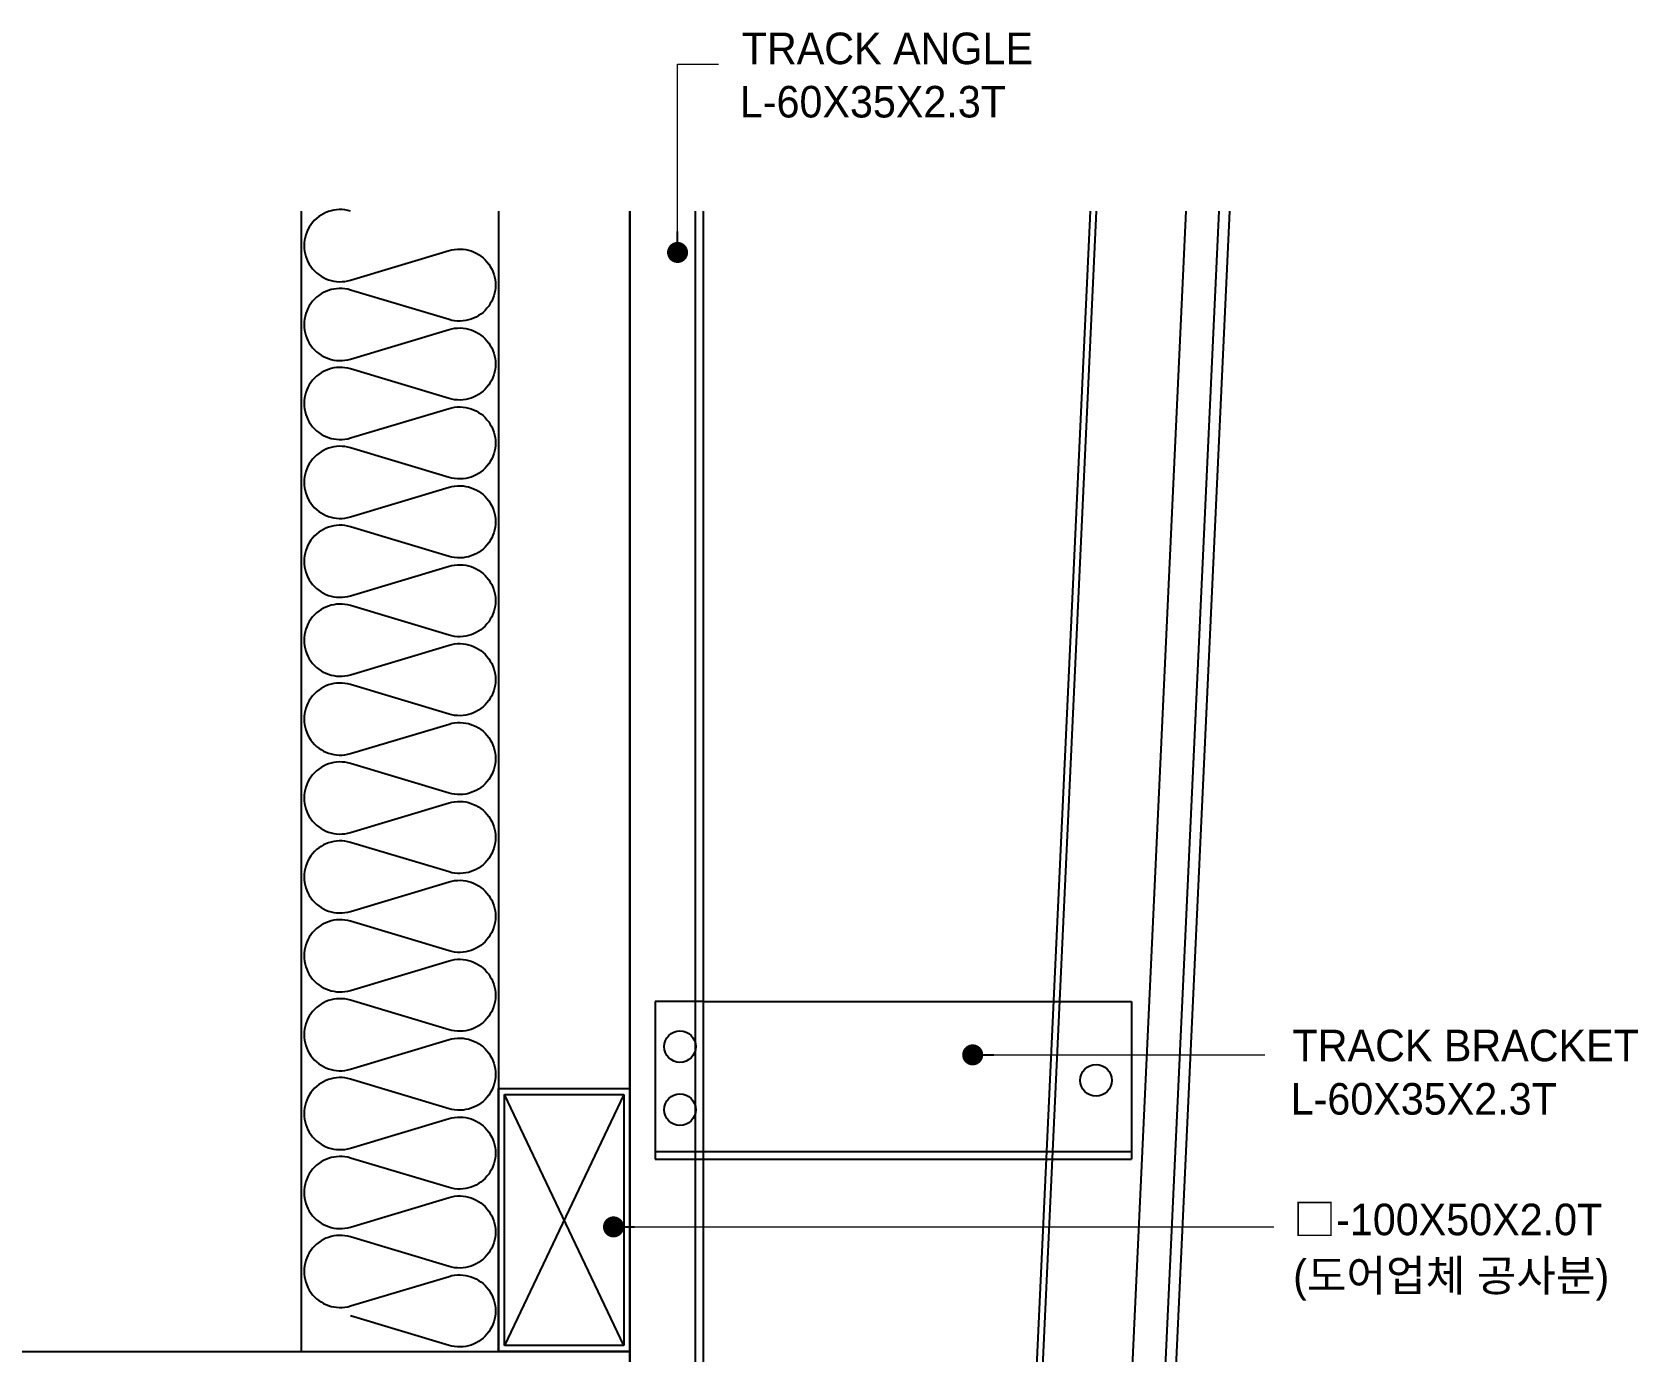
# Model space of a CAD drawing. Header units: millimetres. Extents: x 1448 to 104164, y -19509 to -89.
# Drawn here: x 43242 to 43853, y -774 to -272 of the extents above; entities that cross this region are included whole.
import ezdxf

# ---------------------------------------------------------------- set-up
doc = ezdxf.new("R2010")
doc.units = ezdxf.units.MM
doc.header["$LTSCALE"] = 60
doc.header["$MEASUREMENT"] = 0
for name, pattern in [('$0$CEN', [62, 60, -1, 0, -1]), ('HID1', [2, 1, -1]), ('HIDDEN', [2, 1, -1])]:
    doc.linetypes.add(name, pattern=pattern)
doc.layers.get('0').update_dxf_attribs({"linetype": 'CONTINUOUS'})
for name, color, linetype in [('$0$CEN', 1, '$0$CEN'), ('8', 8, 'CONTINUOUS'), ('A-text', 3, 'CONTINUOUS'), ('A-판넬_내벽', 4, 'CONTINUOUS'), ('DIM', 7, 'CONTINUOUS'), ('FIN', 6, 'CONTINUOUS'), ('HAT', 8, 'CONTINUOUS'), ('HID', 2, 'HIDDEN'), ('TRACK', 4, 'CONTINUOUS'), ('XR-단면도$0$오버헤드도어', 4, 'CONTINUOUS'), ('오버헤드 FR', 7, 'CONTINUOUS')]:
    doc.layers.add(name, color=color, linetype=linetype)
doc.styles.add('0T-OUT', font='H2GTRE.TTF')
doc.dimstyles.new('MAIN', dxfattribs={"dimtxt": 1.5, "dimasz": 0.5, "dimexe": 1, "dimexo": 2, "dimgap": 1, "dimtad": 1, "dimdec": 0, "dimdsep": 46, "dimlunit": 6, "dimtxsty": '0T-OUT', "dimblk": 'DOT', "dimcen": 2.5, "dimdle": 2, "dimclrd": 256, "dimclre": 256, "dimclrt": 3, "dimadec": 0, "dimazin": 0, "dimtfac": 1, "dimtdec": 0, "dimtix": 1, "dimtmove": 2, "dimatfit": 3, "dimldrblk": 'DOT', "dimfxl": 1, "dimtvp": 1, "dimtolj": 1, "dimtzin": 0, "dimlwd": 0, "dimlwe": 0, "dimarcsym": 0})

# ---------------------------------------------------------------- blocks, each defined once
blk = doc.blocks.new('_Dot')
at = {"color": 0, "linetype": 'ByBlock', "lineweight": -2}
blk.add_line((-0.5, 0), (-1, 0), dxfattribs=at)
at = {"color": 0, "linetype": 'ByBlock', "const_width": 0.5}
blk.add_lwpolyline([(-0.25, 0, 1), (0.25, 0, 1)], format="xyb", close=True, dxfattribs=at)
blk = doc.blocks.new('insul1')
blk.add_lwpolyline([(0, 0.25, 1.344031), (0.35, 0.25), (0.2, 0.75, -1.344031), (0.55, 0.75), (0.4, 0.25)], format="xyb")

msp = doc.modelspace()

# ---------------------------------------------------------------- linework, layer by layer
at = {"layer": '$0$CEN', "linetype": '$0$CEN'}
msp.add_line((43494.48, -815.39, 18.97), (43494.48, -340.1, 18.97), dxfattribs=at)
for p, q in [((43467.18, -771.37, 18.97), (43421.78, -675.97, 18.97)), ((43467.18, -675.97, 18.97), (43421.78, -771.37, 18.97))]:
    msp.add_line(p, q)
at = {"ltscale": 0.3}
for centre in [(43488.53, -657.73, 18.97), (43646.8, -670.58, 18.97), (43488.53, -681.73, 18.97)]:
    msp.add_circle(centre, 6, dxfattribs=at)
at = {"layer": 'A-판넬_내벽'}
msp.add_line((43419.48, -340.1, 18.97), (43419.48, -773.67, 18.97), dxfattribs=at)
msp.add_line((43419.48, -340.1, 18.97), (43419.48, -773.67, 18.97), dxfattribs=at)
at = {"layer": 'DIM', "color": 4, "ltscale": 4}
for p, q in [((43497.4, -640.58, 18.97), (43660.3, -640.58, 18.97)), ((43660.3, -640.58, 18.97), (43660.3, -700.58, 18.97)), ((43497.4, -697.58, 18.97), (43660.3, -697.58, 18.97)), ((43497.4, -700.58, 18.97), (43657.51, -700.58, 18.97)), ((43497.4, -700.58, 18.97), (43660.3, -700.58, 18.97))]:
    msp.add_line(p, q, dxfattribs=at)
at = {"layer": 'FIN', "ltscale": 0.1}
msp.add_line((42979.48, -773.67, 18.97), (43469.48, -773.67, 18.97), dxfattribs=at)
at = {"layer": 'HAT', "ltscale": 5}
msp.add_line((43469.48, -340.1, 18.97), (43469.48, -1025.2, 18.97), dxfattribs=at)
at = {"layer": 'HID', "color": 4, "linetype": 'HID1'}
for p, q in [((43479.11, -640.58, 18.97), (43479.11, -700.58, 18.97)), ((43497.4, -640.58, 18.97), (43479.11, -640.58, 18.97)), ((43479.11, -697.58, 18.97), (43497.4, -697.58, 18.97)), ((43479.11, -700.58, 18.97), (43497.4, -700.58, 18.97))]:
    msp.add_line(p, q, dxfattribs=at)
at = {"layer": 'TRACK'}
for p, q in [((43497.4, -340.1, 18.97), (43497.4, -815.39, 18.97)), ((43644.55, -340.1, 18.97), (43616.31, -948.07, 18.97)), ((43646.86, -340.1, 18.97), (43618.61, -948.23, 18.97)), ((43680.99, -340.1, 18.97), (43649.16, -1025.2, 18.97)), ((43693.46, -340.1, 18.97), (43661.63, -1025.2, 18.97)), ((43697.55, -340.1, 18.97), (43665.73, -1025.2, 18.97))]:
    msp.add_line(p, q, dxfattribs=at)
at = {"layer": 'XR-단면도$0$오버헤드도어', "ltscale": 0.002}
msp.add_line((43469.48, -848.67, 18.97), (43469.48, -773.67, 18.97), dxfattribs=at)
at = {"layer": '오버헤드 FR'}
for p, q in [((43344.48, -340.1, 18.97), (43344.48, -773.67, 18.97)), ((43419.48, -340.1, 18.97), (43419.48, -773.67, 18.97)), ((43469.48, -773.67, 18.97), (43469.48, -340.1, 18.97)), ((43419.48, -673.67, 18.97), (43469.48, -673.67, 18.97)), ((43419.48, -773.67, 18.97), (43419.48, -673.67, 18.97)), ((43421.78, -675.97, 18.97), (43467.18, -675.97, 18.97)), ((43421.78, -771.37, 18.97), (43421.78, -675.97, 18.97)), ((43467.18, -675.97, 18.97), (43467.18, -771.37, 18.97)), ((43469.48, -673.67, 18.97), (43469.48, -773.67, 18.97)), ((43469.48, -773.67, 18.97), (43419.48, -773.67, 18.97)), ((43419.48, -773.67, 18.97), (43469.48, -773.67, 18.97)), ((43467.18, -771.37, 18.97), (43421.78, -771.37, 18.97))]:
    msp.add_line(p, q, dxfattribs=at)

# ---------------------------------------------------------------- block references
at = {"layer": '8', "ltscale": 10000, "xscale": 75, "yscale": 75, "zscale": 75, "rotation": 270, "row_count": 1, "column_count": 14, "row_spacing": 0, "column_spacing": 30}
msp.add_blockref('insul1', (43344.48, -340.1), dxfattribs=at)

# ---------------------------------------------------------------- texts
at = {"layer": 'A-text', "style": '0T-OUT'}
for s, p in [('TRACK ANGLE', (43512.04, -284.23, 40.3)), ('L-60X35X2.3T', (43511.32, -304.5, 40.3)), ('TRACK BRACKET', (43721.54, -663.32, 40.3)), ('L-60X35X2.3T', (43720.82, -683.6, 40.3)), ('□-100X50X2.0T', (43721.74, -729.46, 18.97)), ('(도어업체 공사분)', (43721.77, -750.78, 18.97))]:
    msp.add_text(s, height=12, dxfattribs=at).set_placement(p)

# ---------------------------------------------------------------- leaders
for points in [[(43487.64, -355.82), (43487.64, -284.22), (43503.25, -284.22)], [(43599.88, -660.88), (43710.95, -660.88)], [(43463.27, -726.29, 18.97), (43714.39, -726.29, 18.97)]]:
    msp.add_leader(points, dimstyle='MAIN', override={"dimscale": 4, "dimasz": 2, "dimtad": 0})

doc.saveas('drawing.dxf')
